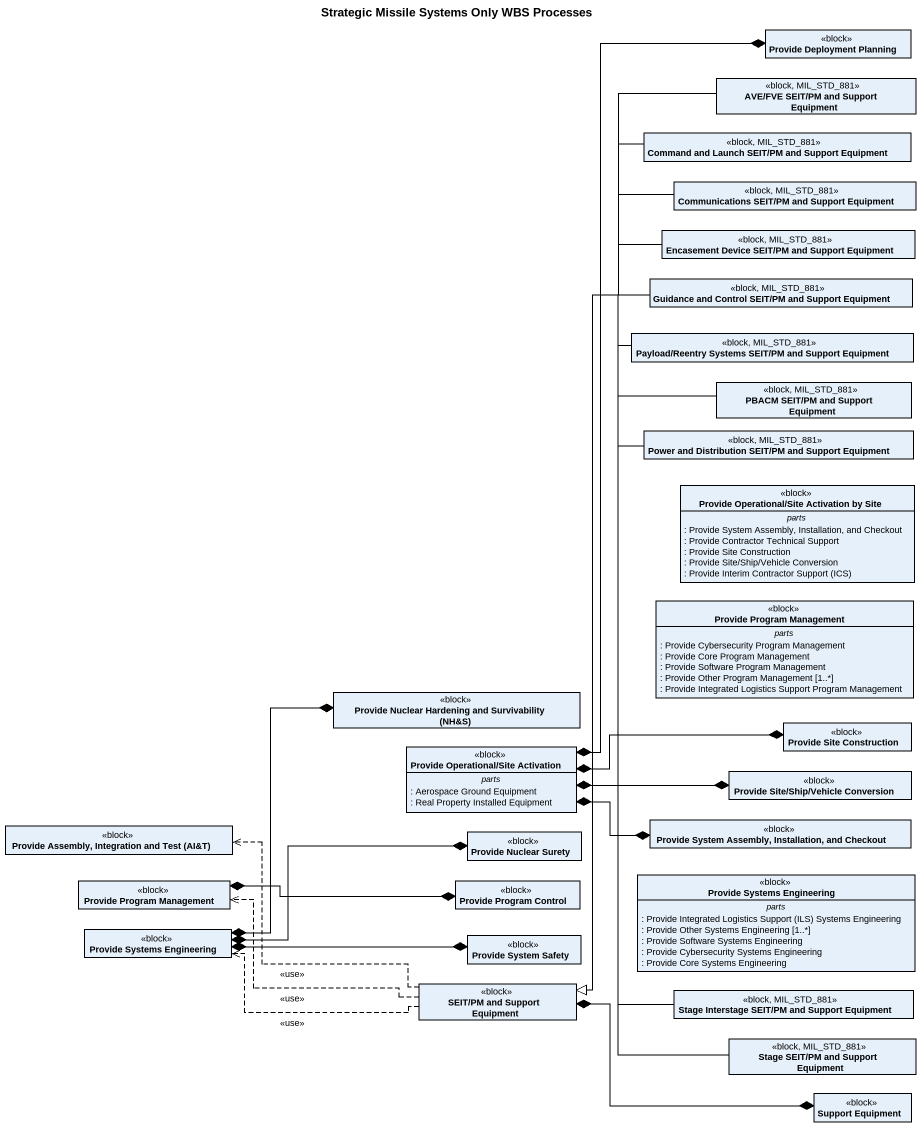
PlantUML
@startuml
title Strategic Missile Systems Only WBS Processes
hide circle
hide empty members
class "Provide Deployment Planning" as Provide_Deployment_Planning <<block>>
class "AVE/FVE SEIT/PM and Support Equipment" as AVE_FVE_SEIT_PM_and_Support <<block, MIL_STD_881>>
class "Command and Launch SEIT/PM and Support Equipment" as Command_and_Launch_SEIT_PM <<block, MIL_STD_881>>
class "Communications SEIT/PM and Support Equipment" as Communications_SEIT_PM_and <<block, MIL_STD_881>>
class "Encasement Device SEIT/PM and Support Equipment" as Encasement_Device_SEIT_PM <<block, MIL_STD_881>>
class "Guidance and Control SEIT/PM and Support Equipment" as Guidance_and_Control_SEIT <<block, MIL_STD_881>>
class "Payload/Reentry Systems SEIT/PM and Support Equipment" as Payload_Reentry_Systems <<block, MIL_STD_881>>
class "PBACM SEIT/PM and Support Equipment" as PBACM_SEIT_PM_and_Support <<block, MIL_STD_881>>
class "Power and Distribution SEIT/PM and Support Equipment" as Power_and_Distribution_SEIT <<block, MIL_STD_881>>
class "Provide Operational/Site Activation by Site" as Provide_Operational_Site <<block>> {
  -- parts --
  : Provide System Assembly, Installation, and Checkout
  : Provide Contractor Technical Support
  : Provide Site Construction
  : Provide Site/Ship/Vehicle Conversion
  {field} : Provide Interim Contractor Support (ICS)
}
class "Provide Program Management" as Provide_Program_Management <<block>> {
  -- parts --
  : Provide Cybersecurity Program Management
  : Provide Core Program Management
  : Provide Software Program Management
  : Provide Other Program Management [1..*]
  : Provide Integrated Logistics Support Program Management
}
class "Provide Nuclear Hardening and Survivability (NH&S)" as Provide_Nuclear_Hardening <<block>>
class "Provide Site Construction" as Provide_Site_Construction <<block>>
class "Provide Operational/Site Activation" as Provide_Operational_Site_2 <<block>> {
  -- parts --
  : Aerospace Ground Equipment
  : Real Property Installed Equipment
}
class "Provide Site/Ship/Vehicle Conversion" as Provide_Site_Ship_Vehicle <<block>>
class "Provide System Assembly, Installation, and Checkout" as Provide_System_Assembly <<block>>
class "Provide Assembly, Integration and Test (AI&T)" as Provide_Assembly <<block>>
class "Provide Nuclear Surety" as Provide_Nuclear_Surety <<block>>
class "Provide Program Management" as Provide_Program_Management_2 <<block>>
class "Provide Program Control" as Provide_Program_Control <<block>>
class "Provide Systems Engineering" as Provide_Systems_Engineering <<block>> {
  -- parts --
  {field} : Provide Integrated Logistics Support (ILS) Systems Engineering
  : Provide Other Systems Engineering [1..*]
  : Provide Software Systems Engineering
  : Provide Cybersecurity Systems Engineering
  : Provide Core Systems Engineering
}
class "Provide Systems Engineering" as Provide_Systems_Engineering_2 <<block>>
class "Provide System Safety" as Provide_System_Safety <<block>>
class "SEIT/PM and Support Equipment" as SEIT_PM_and_Support <<block>>
class "Stage Interstage SEIT/PM and Support Equipment" as Stage_Interstage_SEIT_PM <<block, MIL_STD_881>>
class "Stage SEIT/PM and Support Equipment" as Stage_SEIT_PM_and_Support <<block, MIL_STD_881>>
class "Support Equipment" as Support_Equipment <<block>>
AVE_FVE_SEIT_PM_and_Support --|> SEIT_PM_and_Support
Command_and_Launch_SEIT_PM --|> SEIT_PM_and_Support
Communications_SEIT_PM_and --|> SEIT_PM_and_Support
Encasement_Device_SEIT_PM --|> SEIT_PM_and_Support
Guidance_and_Control_SEIT --|> SEIT_PM_and_Support
Payload_Reentry_Systems --|> SEIT_PM_and_Support
PBACM_SEIT_PM_and_Support --|> SEIT_PM_and_Support
Power_and_Distribution_SEIT --|> SEIT_PM_and_Support
Provide_Operational_Site_2 *-up-* Provide_Deployment_Planning
Provide_Operational_Site_2 *-right-* Provide_Site_Construction
Provide_Operational_Site_2 *-right-* Provide_Site_Ship_Vehicle
Provide_Operational_Site_2 *-right-* Provide_System_Assembly
Provide_Program_Management_2 *-right-* Provide_Program_Control
Provide_Systems_Engineering_2 *-up-* Provide_Nuclear_Hardening
Provide_Systems_Engineering_2 *-right-* Provide_Nuclear_Surety
Provide_Systems_Engineering_2 *-right-* Provide_System_Safety
SEIT_PM_and_Support .left.> Provide_Assembly : <<use>>
SEIT_PM_and_Support .left.> Provide_Program_Management_2 : <<use>>
SEIT_PM_and_Support .left.> Provide_Systems_Engineering_2 : <<use>>
SEIT_PM_and_Support *-right-* Support_Equipment
Stage_Interstage_SEIT_PM -left-|> SEIT_PM_and_Support
Stage_SEIT_PM_and_Support -left-|> SEIT_PM_and_Support
@enduml
